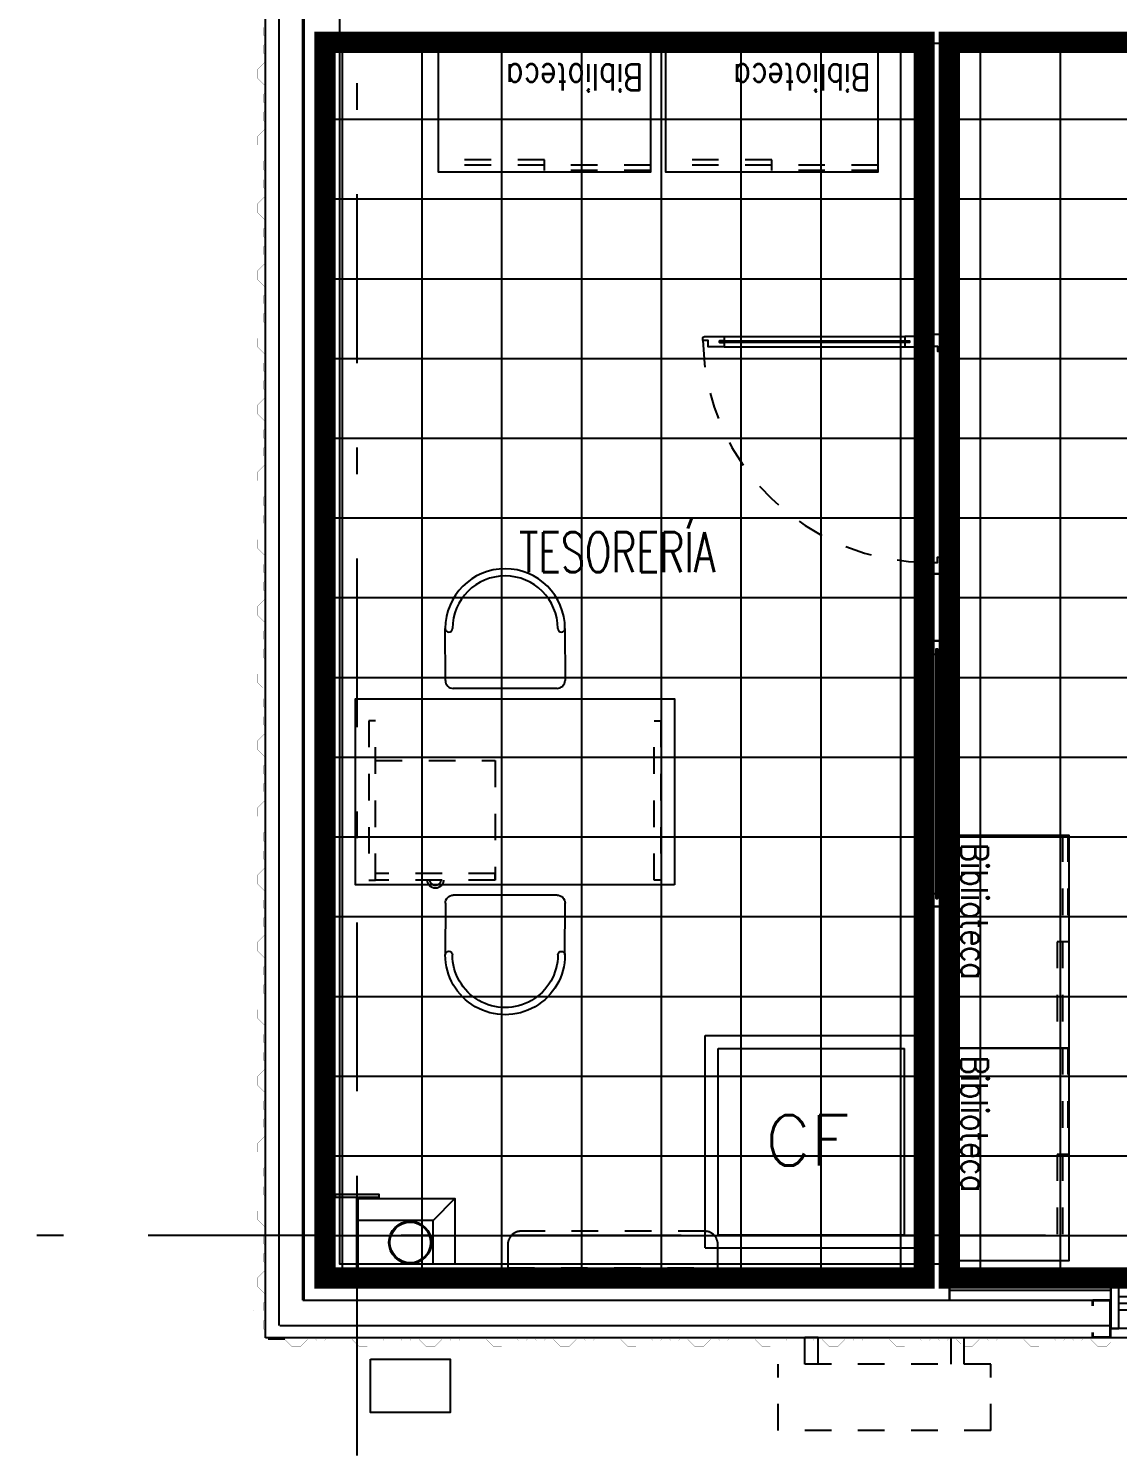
# Model space of a CAD drawing. Header units: millimetres. Extents: x -77 to 207, y -160 to 187.
# Drawn here: x -54.28 to -50.19, y -0.83 to 4.54 of the extents above; entities that cross this region are included whole.
import ezdxf
from ezdxf.enums import TextEntityAlignment as Align
from ezdxf.xclip import XClip

# ---------------------------------------------------------------- set-up
doc = ezdxf.new("R2010")
doc.units = ezdxf.units.MM
doc.header["$LTSCALE"] = 0.1
for name, pattern in [('X REF - ANELO INST bind$0$X REF - ANELO$0$DASHDOT2', [12.7, 6.35, -3.175, 0, -3.175]), ('X REF - ANELO INST bind$0$X REF - ANELO$0$DASHED2', [0.375, 0.25, -0.125]), ('X REF - ANELO INST bind$0$X REF - ANELO$0$HIDDEN2', [0.1875, 0.125, -0.0625])]:
    doc.linetypes.add(name, pattern=pattern)
for name, color, linetype in [('C03 PRY comun+papel kraft', 192, 'Continuous'), ('X REF - ANELO INST bind$0$X REF - ANELO EXT$0$E-REJILLAS', 8, 'Continuous'), ('X REF - ANELO INST bind$0$X REF - ANELO$0$A-CHAPA TRAPEZOIDAL', 8, 'Continuous'), ('X REF - ANELO INST bind$0$X REF - ANELO$0$A-LADRILLO HUECO 12', 7, 'Continuous'), ('X REF - ANELO INST bind$0$X REF - ANELO$0$A-TABIQUE PRY', 7, 'Continuous'), ('X REF - ANELO INST bind$0$X REF - ANELO$0$A-VISTAS', 8, 'Continuous'), ('X REF - ANELO INST bind$0$X REF - ANELO$0$C-ALUMINIO', 8, 'Continuous'), ('X REF - ANELO INST bind$0$X REF - ANELO$0$E-MOBILIARIO', 8, 'Continuous'), ('X REF - ANELO INST bind$0$X REF - ANELO$0$E-MONTANTE PLUVIAL', 8, 'Continuous'), ('X REF - ANELO INST bind$0$X REF - ANELO$0$MET-COLUMNA METALICA', 7, 'Continuous'), ('X REF - ANELO INST bind$0$X REF - ANELO$0$MET-CORREAS DE CV', 7, 'Continuous'), ('X REF - ANELO INST bind$0$X REF - ANELO$0$MET-EJE CABRIADAS', 8, 'X REF - ANELO INST bind$0$X REF - ANELO$0$DASHDOT2'), ('X REF - ANELO INST bind$0$X REF - ANELO$0$MET-LANA VIDRIO', 8, 'Continuous'), ('X REF - ANELO INST bind$0$X REF - ANELO$0$PROY-SPLITS', 8, 'X REF - ANELO INST bind$0$X REF - ANELO$0$HIDDEN2'), ('X REF - ANELO INST bind$0$X REF - ANELO$0$R-NOMBRE LOCAL', 7, 'Continuous')]:
    doc.layers.add(name, color=color, linetype=linetype)
doc.styles.add('X REF - ANELO INST bind$0$X REF - ANELO$0$ROMANS', font='ROMANS.SHX', dxfattribs={"width": 0.8, "height": 0.2})
doc.styles.add('X REF - ANELO INST bind$0$X REF - ANELO$0$VAUX', font='romans.shx', dxfattribs={"width": 0.85})
doc.linetypes.add('X REF - ANELO INST bind$0$X REF - ANELO$0$REFERENCIAL CORTE TRANSVERSAL WM$0$BATTING', pattern='A,0.00254,-2.54,[134,ltypeshp.shx,S=2.54,R=0,X=-2.54,Y=0],-5.08,[134,ltypeshp.shx,S=2.54,R=180,X=2.54,Y=0],-2.54', length=10.16254)
pattern_1 = [(0, (0, 0), (0, 0.3), []), (90, (0, 0), (-0.3, 2e-17), [])]

# ---------------------------------------------------------------- blocks, each defined once
blk = doc.blocks.new('X REF - ANELO INST bind$0$X REF - ANELO$0$CMETP')
at = {"layer": 'X REF - ANELO INST bind$0$X REF - ANELO$0$MET-COLUMNA METALICA'}
blk.add_hatch(color=256, dxfattribs=at).paths.add_polyline_path([(-0.0825, 0), (-0.0825, 0.0097), (-0.0073, 0.0097, 0.414214), (-0.0029, 0.0141), (-0.0029, 0.2958, 0.414214), (-0.0073, 0.3002), (-0.0825, 0.3002), (-0.0825, 0.31), (0.0825, 0.31), (0.0825, 0.3002), (0.0073, 0.3002, 0.414214), (0.0029, 0.2958), (0.0029, 0.0141, 0.414214), (0.0073, 0.0097), (0.0825, 0.0097), (0.0825, 0)])
blk.add_lwpolyline([(0.0825, 0.3002), (0.0825, 0.31), (-0.0825, 0.31), (-0.0825, 0.3002), (-0.0073, 0.3002, -0.414214), (-0.0029, 0.2958), (-0.0029, 0.0141, -0.414214), (-0.0073, 0.0097), (-0.0825, 0.0097), (-0.0825, 0), (0.0825, 0), (0.0825, 0.0097), (0.0073, 0.0097, -0.414214), (0.0029, 0.0141), (0.0029, 0.2958, -0.414214), (0.0073, 0.3002)], format="xyb", close=True, dxfattribs=at)
blk = doc.blocks.new('X REF - ANELO INST bind$0$X REF - ANELO$0$CAJA FUERTE')
at = {"layer": 'X REF - ANELO INST bind$0$X REF - ANELO$0$E-MOBILIARIO'}
for p, q in [((-0.8, 0.4), (0, 0.4)), ((-0.8, -0.4), (-0.8, 0.4)), ((0, -0.4), (0, 0.4)), ((-0.75, 0.35), (-0.05, 0.35)), ((-0.75, -0.35), (-0.75, 0.35)), ((-0.05, -0.35), (-0.05, 0.35)), ((-0.75, -0.35), (-0.05, -0.35)), ((-0.8, -0.4), (0, -0.4))]:
    blk.add_line(p, q, dxfattribs=at)
at = {"layer": 'X REF - ANELO INST bind$0$X REF - ANELO$0$E-MOBILIARIO', "style": 'X REF - ANELO INST bind$0$X REF - ANELO$0$ROMANS'}
blk.add_text('CF', height=0.189, dxfattribs=at).set_placement((-0.5732, -0.0898))
blk = doc.blocks.new('X REF - ANELO INST bind$0$X REF - ANELO EXT$0$rpluvial')
blk.add_lwpolyline([(1964.5718, 1190.3267), (1964.8718, 1190.3267), (1964.8718, 1190.5267), (1964.5718, 1190.5267)], close=True)
blk = doc.blocks.new('X REF - ANELO INST bind$0$X REF - ANELO EXT')
at = {"layer": 'X REF - ANELO INST bind$0$X REF - ANELO EXT$0$E-REJILLAS', "xscale": -1, "rotation": 180}
blk.add_blockref('X REF - ANELO INST bind$0$X REF - ANELO EXT$0$rpluvial', (-2017.5665, 1189.8614, -0.01), dxfattribs=at)
blk = doc.blocks.new('X REF - ANELO INST bind$0$X REF - ANELO$0$N Local')
at = {"layer": 'X REF - ANELO INST bind$0$X REF - ANELO$0$R-NOMBRE LOCAL', "lineweight": 0, "style": 'X REF - ANELO INST bind$0$X REF - ANELO$0$VAUX', "width": 0.85}
for p in [(6337.5718, -934.4549), (6337.5718, -934.7149)]:
    blk.add_attdef('NOMBRE', text='', height=0.1823, dxfattribs=at).set_placement(p, align=Align.CENTER)
blk = doc.blocks.new('X REF - ANELO INST bind$0$X REF - ANELO$0$A$C17FA08BE')
at = {"layer": 'X REF - ANELO INST bind$0$X REF - ANELO$0$E-MOBILIARIO'}
for p, q in [((-0.2089, -0.2201), (-0.2089, 0.1699)), ((-0.1789, 0.1999), (0.0161, 0.1999)), ((0.0161, -0.2501), (-0.1789, -0.2501))]:
    blk.add_line(p, q, dxfattribs=at)
for centre, radius, start, end in [((-0.1789, 0.1699), 0.03, 90, 180), ((0.0161, 0.1864), 0.0135, 90, 270), ((0.0161, -0.0251), 0.225, 270, 90), ((0.0161, -0.0251), 0.198, 270, 90), ((-0.1789, -0.2201), 0.03, 180, 270), ((0.0161, -0.2366), 0.0135, 90, 270)]:
    blk.add_arc(centre, radius, start, end, dxfattribs=at)
blk = doc.blocks.new('X REF - ANELO INST bind$0$X REF - ANELO$0$biblioteca')
at = {"layer": 'X REF - ANELO INST bind$0$X REF - ANELO$0$E-MOBILIARIO'}
blk.add_line((1649.6538, 1508.8197), (1649.6538, 1508.7947), dxfattribs=at)
at = {"layer": 'X REF - ANELO INST bind$0$X REF - ANELO$0$E-MOBILIARIO', "linetype": 'X REF - ANELO INST bind$0$X REF - ANELO$0$HIDDEN2', "ltscale": 0.005}
for p, q in [((1649.6538, 1508.8147), (1650.0538, 1508.8147)), ((1650.0538, 1508.8147), (1650.0538, 1508.7747)), ((1649.6538, 1508.7947), (1650.4538, 1508.7947)), ((1650.0538, 1508.7747), (1650.4538, 1508.7747))]:
    blk.add_line(p, q, dxfattribs=at)
at = {"layer": 'X REF - ANELO INST bind$0$X REF - ANELO$0$E-MOBILIARIO'}
blk.add_lwpolyline([(1649.6538, 1508.3697), (1650.4538, 1508.3697), (1650.4538, 1508.8197), (1649.6538, 1508.8197)], close=True, dxfattribs=at)
at = {"layer": 'X REF - ANELO INST bind$0$X REF - ANELO$0$E-MOBILIARIO', "style": 'X REF - ANELO INST bind$0$X REF - ANELO$0$ROMANS', "width": 0.8}
blk.add_text('Biblioteca', height=0.1, dxfattribs=at).set_placement((1649.6828, 1508.4141))
blk = doc.blocks.new('X REF - ANELO INST bind$0$X REF - ANELO$0$Escritorio 1.20x0.70')
at = {"layer": 'X REF - ANELO INST bind$0$X REF - ANELO$0$E-MOBILIARIO', "linetype": 'X REF - ANELO INST bind$0$X REF - ANELO$0$HIDDEN2', "ltscale": 0.005}
for p, q in [((2121.1148, 1231.8749), (2121.1148, 1231.8999)), ((2121.1148, 1231.8999), (2121.5648, 1231.8999))]:
    blk.add_line(p, q, dxfattribs=at)
at = {"layer": 'X REF - ANELO INST bind$0$X REF - ANELO$0$E-MOBILIARIO'}
blk.add_lwpolyline([(2120.4407, 1231.8576), (2121.6407, 1231.8576), (2121.6407, 1232.5576), (2120.4407, 1232.5576)], close=True, dxfattribs=at)
at = {"layer": 'X REF - ANELO INST bind$0$X REF - ANELO$0$E-MOBILIARIO', "linetype": 'X REF - ANELO INST bind$0$X REF - ANELO$0$HIDDEN2', "ltscale": 0.005}
for points in [[(2120.4916, 1231.8749), (2120.5166, 1231.8749), (2120.5166, 1232.4749), (2120.4916, 1232.4749)], [(2121.5898, 1231.8749), (2121.5648, 1231.8749), (2121.5648, 1232.4749), (2121.5898, 1232.4749)], [(2121.1148, 1231.8749), (2121.5648, 1231.8749), (2121.5648, 1232.3249), (2121.1148, 1232.3249)]]:
    blk.add_lwpolyline(points, close=True, dxfattribs=at)
for radius in [0.03, 0.02]:
    blk.add_arc((2121.3398, 1231.8749), radius, 180, 0, dxfattribs=at)
blk = doc.blocks.new('X REF - ANELO INST bind$0$X REF - ANELO$0$carp alum 060 1')
at = {"layer": 'X REF - ANELO INST bind$0$X REF - ANELO$0$C-ALUMINIO'}
for points in [[(0, 0), (-0.19, 0), (-0.19, -1), (0, -1)], [(-0.19, 0), (0, 0), (0, -0.03), (-0.19, -0.03)]]:
    blk.add_lwpolyline(points, close=True, dxfattribs=at)
for points in [[(-0.19, -0.03), (-0.19, 0)], [(-0.12, -0.03), (-0.12, -0.97)], [(-0.095, -0.03), (-0.095, -0.97)], [(-0.07, -0.03), (-0.07, -0.97)]]:
    blk.add_lwpolyline(points, dxfattribs=at)
at = {"layer": 'X REF - ANELO INST bind$0$X REF - ANELO$0$C-ALUMINIO', "elevation": 0.0129}
blk.add_lwpolyline([(-0.19, -0.97), (0, -0.97), (0, -1), (-0.19, -1)], close=True, dxfattribs=at)
blk = doc.blocks.new('X REF - ANELO INST bind$0$X REF - ANELO$0$A$C085D3B3D')
at = {"layer": 'X REF - ANELO INST bind$0$X REF - ANELO$0$PROY-SPLITS'}
for p, q in [((1.5092, -1.0696), (1.5092, -0.2696)), ((1.5092, -0.2696), (1.7592, -0.2696)), ((1.7592, -1.0696), (1.7592, -0.2696)), ((1.7592, -0.3696), (1.8592, -0.3696)), ((1.8592, -0.4196), (1.8592, -0.3696)), ((1.7592, -0.4196), (1.8592, -0.4196)), ((1.7592, -0.9196), (1.8592, -0.9196)), ((1.8592, -0.9196), (1.8592, -0.9696)), ((1.7592, -0.9696), (1.8592, -0.9696)), ((1.5092, -1.0696), (1.7592, -1.0696))]:
    blk.add_line(p, q, dxfattribs=at)
blk = doc.blocks.new('X REF - ANELO INST bind$0$X REF - ANELO$0$PA 0.90')
at = {"layer": 'X REF - ANELO INST bind$0$X REF - ANELO$0$C-ALUMINIO', "color": 8}
for p, q in [((-51.6647, 3.3823), (-50.9852, 3.3823)), ((-51.6647, 3.3443), (-50.9852, 3.3443))]:
    blk.add_line(p, q, dxfattribs=at)
at = {"layer": 'X REF - ANELO INST bind$0$X REF - ANELO$0$C-ALUMINIO'}
for points in [[(-51.7247, 3.3673), (-51.7447, 3.3673), (-51.7447, 3.3745, -0.387306), (-51.7376, 3.3823), (-51.6647, 3.3823), (-51.6647, 3.3663), (-51.6822, 3.3663), (-51.6822, 3.3603), (-51.6647, 3.3603), (-51.6647, 3.3443), (-51.7247, 3.3443), (-51.7247, 3.3673), (-51.7447, 3.3673)], [(-50.9252, 3.3673), (-50.9052, 3.3673), (-50.9052, 3.3745, 0.387306), (-50.9123, 3.3823), (-50.9852, 3.3823), (-50.9852, 3.3663), (-50.9677, 3.3663), (-50.9677, 3.3603), (-50.9852, 3.3603), (-50.9852, 3.3443), (-50.9252, 3.3443), (-50.9252, 3.3673), (-50.9052, 3.3673)], [(-50.8847, 3.3899), (-50.8847, 3.3468, 0.502809), (-50.8847, 3.3468), (-50.8847, 3.3468), (-50.8847, 3.3468), (-50.8617, 3.3468), (-50.8617, 3.3271), (-50.8551, 3.3271, 0.418366), (-50.8447, 3.3376), (-50.8447, 3.3899), (-50.8847, 3.3899)], [(-50.8847, 2.4899), (-50.8847, 2.533, -0.502809), (-50.8847, 2.533), (-50.8847, 2.533), (-50.8847, 2.533), (-50.8617, 2.533), (-50.8617, 2.5526), (-50.8551, 2.5526, -0.418366), (-50.8447, 2.5422), (-50.8447, 2.4899), (-50.8847, 2.4899)]]:
    blk.add_lwpolyline(points, format="xyb", dxfattribs=at)
blk.add_lwpolyline([(-51.6822, 3.3603), (-51.6822, 3.3663), (-50.9677, 3.3663), (-50.9677, 3.3603)], close=True, dxfattribs=at)
blk.add_circle((-50.8947, 3.3773, 0.0003), 0.00857, dxfattribs=at)
at = {"layer": 'X REF - ANELO INST bind$0$X REF - ANELO$0$C-ALUMINIO', "color": 8, "linetype": 'X REF - ANELO INST bind$0$X REF - ANELO$0$DASHED2'}
blk.add_arc((-50.8946, 3.3831, -0.0003), 0.8502, 181.0638, 270.6692, dxfattribs=at)
blk = doc.blocks.new('X REF - ANELO INST bind$0$X REF - ANELO')
at = {"layer": 'X REF - ANELO INST bind$0$X REF - ANELO$0$A-CHAPA TRAPEZOIDAL'}
for points in [[(-53.3922, 4.1611, 0.0006, 0.0006, 0), (-53.3922, 4.1911, 0.0006, 0.0006, 0), (-53.3962, 4.1951, 0.0006, 0.0006, 0), (-53.3962, 4.2257, 0.0006, 0.0006, 0), (-53.3922, 4.2297, 0.0006, 0.0006, 0), (-53.3922, 4.2597, 0.0006, 0.0006, 0), (-53.3962, 4.2637, 0.0006, 0.0006, 0), (-53.3962, 4.2937, 0.0006, 0.0006, 0), (-53.3922, 4.2977, 0.0006, 0.0006, 0), (-53.3922, 4.3277, 0.0006, 0.0006, 0), (-53.4205, 4.356, 0.0006, 0.0006, 0), (-53.4205, 4.386, 0.0006, 0.0006, 0), (-53.3922, 4.4142, 0.0006, 0.0006, 0), (-53.3922, 4.4442, 0.0006, 0.0006, 0), (-53.3962, 4.4482, 0.0006, 0.0006, 0), (-53.3962, 4.4782, 0.0006, 0.0006, 0), (-53.3922, 4.4822, 0.0006, 0.0006, 0), (-53.3922, 4.5122, 0.0006, 0.0006, 0), (-53.3962, 4.5162, 0.0006, 0.0006, 0), (-53.3962, 4.5462, 0.0006, 0.0006, 0)], [(-53.3922, 2.6457, 0.0006, 0.0006, 0), (-53.3922, 2.6757, 0.0006, 0.0006, 0), (-53.3962, 2.6797, 0.0006, 0.0006, 0), (-53.3962, 2.7103, 0.0006, 0.0006, 0), (-53.3922, 2.7143, 0.0006, 0.0006, 0), (-53.3922, 2.7443, 0.0006, 0.0006, 0), (-53.3962, 2.7483, 0.0006, 0.0006, 0), (-53.3962, 2.7783, 0.0006, 0.0006, 0), (-53.3922, 2.7823, 0.0006, 0.0006, 0), (-53.3922, 2.8123, 0.0006, 0.0006, 0), (-53.4205, 2.8406, 0.0006, 0.0006, 0), (-53.4205, 2.8706, 0.0006, 0.0006, 0), (-53.3922, 2.8988, 0.0006, 0.0006, 0), (-53.3922, 2.9288, 0.0006, 0.0006, 0), (-53.3962, 2.9328, 0.0006, 0.0006, 0), (-53.3962, 2.9628, 0.0006, 0.0006, 0), (-53.3922, 2.9668, 0.0006, 0.0006, 0), (-53.3922, 2.9968, 0.0006, 0.0006, 0), (-53.3962, 3.0008, 0.0006, 0.0006, 0), (-53.3962, 3.0308, 0.0006, 0.0006, 0), (-53.3922, 3.0348, 0.0006, 0.0006, 0), (-53.3922, 3.0648, 0.0006, 0.0006, 0), (-53.4205, 3.0931, 0.0006, 0.0006, 0), (-53.4205, 3.1231, 0.0006, 0.0006, 0), (-53.3922, 3.1514, 0.0006, 0.0006, 0), (-53.3922, 3.1814, 0.0006, 0.0006, 0), (-53.3962, 3.1854, 0.0006, 0.0006, 0), (-53.3962, 3.2154, 0.0006, 0.0006, 0), (-53.3922, 3.2194, 0.0006, 0.0006, 0), (-53.3922, 3.2494, 0.0006, 0.0006, 0), (-53.3962, 3.2534, 0.0006, 0.0006, 0), (-53.3962, 3.2834, 0.0006, 0.0006, 0), (-53.3922, 3.2874, 0.0006, 0.0006, 0), (-53.3922, 3.3174, 0.0006, 0.0006, 0), (-53.4205, 3.3457, 0.0006, 0.0006, 0), (-53.4205, 3.3757, 0.0006, 0.0006, 0), (-53.3922, 3.404, 0.0006, 0.0006, 0), (-53.3922, 3.434, 0.0006, 0.0006, 0), (-53.3962, 3.438, 0.0006, 0.0006, 0), (-53.3962, 3.468, 0.0006, 0.0006, 0), (-53.3922, 3.472, 0.0006, 0.0006, 0), (-53.3922, 3.502, 0.0006, 0.0006, 0), (-53.3962, 3.506, 0.0006, 0.0006, 0), (-53.3962, 3.536, 0.0006, 0.0006, 0), (-53.3922, 3.54, 0.0006, 0.0006, 0), (-53.3922, 3.57, 0.0006, 0.0006, 0), (-53.4205, 3.5983, 0.0006, 0.0006, 0), (-53.4205, 3.6283, 0.0006, 0.0006, 0), (-53.3922, 3.6565, 0.0006, 0.0006, 0), (-53.3922, 3.6865, 0.0006, 0.0006, 0), (-53.3962, 3.6905, 0.0006, 0.0006, 0), (-53.3962, 3.7205, 0.0006, 0.0006, 0), (-53.3922, 3.7245, 0.0006, 0.0006, 0), (-53.3922, 3.7545, 0.0006, 0.0006, 0), (-53.3962, 3.7585, 0.0006, 0.0006, 0), (-53.3962, 3.7885, 0.0006, 0.0006, 0), (-53.3922, 3.7925, 0.0006, 0.0006, 0), (-53.3922, 3.8225, 0.0006, 0.0006, 0), (-53.4205, 3.8508, 0.0006, 0.0006, 0), (-53.4205, 3.8808, 0.0006, 0.0006, 0), (-53.3922, 3.9091, 0.0006, 0.0006, 0), (-53.3922, 3.9391, 0.0006, 0.0006, 0), (-53.3962, 3.9431, 0.0006, 0.0006, 0), (-53.3962, 3.9731, 0.0006, 0.0006, 0), (-53.3922, 3.9771, 0.0006, 0.0006, 0), (-53.3922, 4.0071, 0.0006, 0.0006, 0), (-53.3962, 4.0111, 0.0006, 0.0006, 0), (-53.3962, 4.0411, 0.0006, 0.0006, 0), (-53.3922, 4.0451, 0.0006, 0.0006, 0), (-53.3922, 4.0751, 0.0006, 0.0006, 0), (-53.4205, 4.1034, 0.0006, 0.0006, 0), (-53.4205, 4.1334, 0.0006, 0.0006, 0), (-53.3922, 4.1617, 0, 0, 0)], [(-53.3922, 1.1303, 0.0006, 0.0006, 0), (-53.3922, 1.1603, 0.0006, 0.0006, 0), (-53.3962, 1.1643, 0.0006, 0.0006, 0), (-53.3962, 1.1949, 0.0006, 0.0006, 0), (-53.3922, 1.1989, 0.0006, 0.0006, 0), (-53.3922, 1.2289, 0.0006, 0.0006, 0), (-53.3962, 1.2329, 0.0006, 0.0006, 0), (-53.3962, 1.2629, 0.0006, 0.0006, 0), (-53.3922, 1.2669, 0.0006, 0.0006, 0), (-53.3922, 1.2969, 0.0006, 0.0006, 0), (-53.4205, 1.3251, 0.0006, 0.0006, 0), (-53.4205, 1.3551, 0.0006, 0.0006, 0), (-53.3922, 1.3834, 0.0006, 0.0006, 0), (-53.3922, 1.4134, 0.0006, 0.0006, 0), (-53.3962, 1.4174, 0.0006, 0.0006, 0), (-53.3962, 1.4474, 0.0006, 0.0006, 0), (-53.3922, 1.4514, 0.0006, 0.0006, 0), (-53.3922, 1.4814, 0.0006, 0.0006, 0), (-53.3962, 1.4854, 0.0006, 0.0006, 0), (-53.3962, 1.5154, 0.0006, 0.0006, 0), (-53.3922, 1.5194, 0.0006, 0.0006, 0), (-53.3922, 1.5494, 0.0006, 0.0006, 0), (-53.4205, 1.5777, 0.0006, 0.0006, 0), (-53.4205, 1.6077, 0.0006, 0.0006, 0), (-53.3922, 1.636, 0.0006, 0.0006, 0), (-53.3922, 1.666, 0.0006, 0.0006, 0), (-53.3962, 1.67, 0.0006, 0.0006, 0), (-53.3962, 1.7, 0.0006, 0.0006, 0), (-53.3922, 1.704, 0.0006, 0.0006, 0), (-53.3922, 1.734, 0.0006, 0.0006, 0), (-53.3962, 1.738, 0.0006, 0.0006, 0), (-53.3962, 1.768, 0.0006, 0.0006, 0), (-53.3922, 1.772, 0.0006, 0.0006, 0), (-53.3922, 1.802, 0.0006, 0.0006, 0), (-53.4205, 1.8303, 0.0006, 0.0006, 0), (-53.4205, 1.8603, 0.0006, 0.0006, 0), (-53.3922, 1.8886, 0.0006, 0.0006, 0), (-53.3922, 1.9186, 0.0006, 0.0006, 0), (-53.3962, 1.9226, 0.0006, 0.0006, 0), (-53.3962, 1.9526, 0.0006, 0.0006, 0), (-53.3922, 1.9566, 0.0006, 0.0006, 0), (-53.3922, 1.9866, 0.0006, 0.0006, 0), (-53.3962, 1.9906, 0.0006, 0.0006, 0), (-53.3962, 2.0206, 0.0006, 0.0006, 0), (-53.3922, 2.0246, 0.0006, 0.0006, 0), (-53.3922, 2.0546, 0.0006, 0.0006, 0), (-53.4205, 2.0828, 0.0006, 0.0006, 0), (-53.4205, 2.1128, 0.0006, 0.0006, 0), (-53.3922, 2.1411, 0.0006, 0.0006, 0), (-53.3922, 2.1711, 0.0006, 0.0006, 0), (-53.3962, 2.1751, 0.0006, 0.0006, 0), (-53.3962, 2.2051, 0.0006, 0.0006, 0), (-53.3922, 2.2091, 0.0006, 0.0006, 0), (-53.3922, 2.2391, 0.0006, 0.0006, 0), (-53.3962, 2.2431, 0.0006, 0.0006, 0), (-53.3962, 2.2731, 0.0006, 0.0006, 0), (-53.3922, 2.2771, 0.0006, 0.0006, 0), (-53.3922, 2.3071, 0.0006, 0.0006, 0), (-53.4205, 2.3354, 0.0006, 0.0006, 0), (-53.4205, 2.3654, 0.0006, 0.0006, 0), (-53.3922, 2.3937, 0.0006, 0.0006, 0), (-53.3922, 2.4237, 0.0006, 0.0006, 0), (-53.3962, 2.4277, 0.0006, 0.0006, 0), (-53.3962, 2.4577, 0.0006, 0.0006, 0), (-53.3922, 2.4617, 0.0006, 0.0006, 0), (-53.3922, 2.4917, 0.0006, 0.0006, 0), (-53.3962, 2.4957, 0.0006, 0.0006, 0), (-53.3962, 2.5257, 0.0006, 0.0006, 0), (-53.3922, 2.5297, 0.0006, 0.0006, 0), (-53.3922, 2.5597, 0.0006, 0.0006, 0), (-53.4205, 2.588, 0.0006, 0.0006, 0), (-53.4205, 2.618, 0.0006, 0.0006, 0), (-53.3922, 2.6463, 0, 0, 0)], [(-53.3922, -0.3851, 0.0006, 0.0006, 0), (-53.3922, -0.3551, 0.0006, 0.0006, 0), (-53.3962, -0.3511, 0.0006, 0.0006, 0), (-53.3962, -0.3206, 0.0006, 0.0006, 0), (-53.3922, -0.3166, 0.0006, 0.0006, 0), (-53.3922, -0.2866, 0.0006, 0.0006, 0), (-53.3962, -0.2826, 0.0006, 0.0006, 0), (-53.3962, -0.2526, 0.0006, 0.0006, 0), (-53.3922, -0.2486, 0.0006, 0.0006, 0), (-53.3922, -0.2186, 0.0006, 0.0006, 0), (-53.4205, -0.1903, 0.0006, 0.0006, 0), (-53.4205, -0.1603, 0.0006, 0.0006, 0), (-53.3922, -0.132, 0.0006, 0.0006, 0), (-53.3922, -0.102, 0.0006, 0.0006, 0), (-53.3962, -0.098, 0.0006, 0.0006, 0), (-53.3962, -0.068, 0.0006, 0.0006, 0), (-53.3922, -0.064, 0.0006, 0.0006, 0), (-53.3922, -0.034, 0.0006, 0.0006, 0), (-53.3962, -0.03, 0.0006, 0.0006, 0), (-53.3962, 0, 0.0006, 0.0006, 0), (-53.3922, 0.004, 0.0006, 0.0006, 0), (-53.3922, 0.034, 0.0006, 0.0006, 0), (-53.4205, 0.0623, 0.0006, 0.0006, 0), (-53.4205, 0.0923, 0.0006, 0.0006, 0), (-53.3922, 0.1206, 0.0006, 0.0006, 0), (-53.3922, 0.1506, 0.0006, 0.0006, 0), (-53.3962, 0.1546, 0.0006, 0.0006, 0), (-53.3962, 0.1846, 0.0006, 0.0006, 0), (-53.3922, 0.1886, 0.0006, 0.0006, 0), (-53.3922, 0.2186, 0.0006, 0.0006, 0), (-53.3962, 0.2226, 0.0006, 0.0006, 0), (-53.3962, 0.2526, 0.0006, 0.0006, 0), (-53.3922, 0.2566, 0.0006, 0.0006, 0), (-53.3922, 0.2866, 0.0006, 0.0006, 0), (-53.4205, 0.3149, 0.0006, 0.0006, 0), (-53.4205, 0.3449, 0.0006, 0.0006, 0), (-53.3922, 0.3731, 0.0006, 0.0006, 0), (-53.3922, 0.4031, 0.0006, 0.0006, 0), (-53.3962, 0.4071, 0.0006, 0.0006, 0), (-53.3962, 0.4371, 0.0006, 0.0006, 0), (-53.3922, 0.4411, 0.0006, 0.0006, 0), (-53.3922, 0.4711, 0.0006, 0.0006, 0), (-53.3962, 0.4751, 0.0006, 0.0006, 0), (-53.3962, 0.5051, 0.0006, 0.0006, 0), (-53.3922, 0.5091, 0.0006, 0.0006, 0), (-53.3922, 0.5391, 0.0006, 0.0006, 0), (-53.4205, 0.5674, 0.0006, 0.0006, 0), (-53.4205, 0.5974, 0.0006, 0.0006, 0), (-53.3922, 0.6257, 0.0006, 0.0006, 0), (-53.3922, 0.6557, 0.0006, 0.0006, 0), (-53.3962, 0.6597, 0.0006, 0.0006, 0), (-53.3962, 0.6897, 0.0006, 0.0006, 0), (-53.3922, 0.6937, 0.0006, 0.0006, 0), (-53.3922, 0.7237, 0.0006, 0.0006, 0), (-53.3962, 0.7277, 0.0006, 0.0006, 0), (-53.3962, 0.7577, 0.0006, 0.0006, 0), (-53.3922, 0.7617, 0.0006, 0.0006, 0), (-53.3922, 0.7917, 0.0006, 0.0006, 0), (-53.4205, 0.82, 0.0006, 0.0006, 0), (-53.4205, 0.85, 0.0006, 0.0006, 0), (-53.3922, 0.8783, 0.0006, 0.0006, 0), (-53.3922, 0.9083, 0.0006, 0.0006, 0), (-53.3962, 0.9123, 0.0006, 0.0006, 0), (-53.3962, 0.9423, 0.0006, 0.0006, 0), (-53.3922, 0.9463, 0.0006, 0.0006, 0), (-53.3922, 0.9763, 0.0006, 0.0006, 0), (-53.3962, 0.9803, 0.0006, 0.0006, 0), (-53.3962, 1.0103, 0.0006, 0.0006, 0), (-53.3922, 1.0143, 0.0006, 0.0006, 0), (-53.3922, 1.0443, 0.0006, 0.0006, 0), (-53.4205, 1.0726, 0.0006, 0.0006, 0), (-53.4205, 1.1026, 0.0006, 0.0006, 0), (-53.3922, 1.1309, 0, 0, 0)], [(-52.4218, -0.3939, 0.0006, 0.0006, 0), (-52.4385, -0.3939, 0.0006, 0.0006, 0), (-52.4425, -0.3899, 0.0006, 0.0006, 0), (-52.4725, -0.3899, 0.0006, 0.0006, 0), (-52.5008, -0.4182, 0.0006, 0.0006, 0), (-52.5308, -0.4182, 0.0006, 0.0006, 0), (-52.5591, -0.3899, 0.0006, 0.0006, 0), (-52.5891, -0.3899, 0.0006, 0.0006, 0), (-52.5931, -0.3939, 0.0006, 0.0006, 0), (-52.6231, -0.3939, 0.0006, 0.0006, 0), (-52.6271, -0.3899, 0.0006, 0.0006, 0), (-52.6571, -0.3899, 0.0006, 0.0006, 0), (-52.6611, -0.3939, 0.0006, 0.0006, 0), (-52.6911, -0.3939, 0.0006, 0.0006, 0), (-52.6951, -0.3899, 0.0006, 0.0006, 0), (-52.7251, -0.3899, 0.0006, 0.0006, 0), (-52.7534, -0.4182, 0.0006, 0.0006, 0), (-52.7834, -0.4182, 0.0006, 0.0006, 0), (-52.8117, -0.3899, 0.0006, 0.0006, 0), (-52.8417, -0.3899, 0.0006, 0.0006, 0), (-52.8457, -0.3939, 0.0006, 0.0006, 0), (-52.8757, -0.3939, 0.0006, 0.0006, 0), (-52.8797, -0.3899, 0.0006, 0.0006, 0), (-52.9097, -0.3899, 0.0006, 0.0006, 0), (-52.9137, -0.3939, 0.0006, 0.0006, 0), (-52.9437, -0.3939, 0.0006, 0.0006, 0), (-52.9477, -0.3899, 0.0006, 0.0006, 0), (-52.9777, -0.3899, 0.0006, 0.0006, 0), (-53.006, -0.4182, 0.0006, 0.0006, 0), (-53.036, -0.4182, 0.0006, 0.0006, 0), (-53.0642, -0.3899, 0.0006, 0.0006, 0), (-53.0942, -0.3899, 0.0006, 0.0006, 0), (-53.0982, -0.3939, 0.0006, 0.0006, 0), (-53.1282, -0.3939, 0.0006, 0.0006, 0), (-53.1322, -0.3899, 0.0006, 0.0006, 0), (-53.1622, -0.3899, 0.0006, 0.0006, 0), (-53.1662, -0.3939, 0.0006, 0.0006, 0), (-53.1962, -0.3939, 0.0006, 0.0006, 0), (-53.2002, -0.3899, 0.0006, 0.0006, 0), (-53.2302, -0.3899, 0.0006, 0.0006, 0), (-53.2585, -0.4182, 0.0006, 0.0006, 0), (-53.2885, -0.4182, 0.0006, 0.0006, 0), (-53.3168, -0.3899, 0.0006, 0.0006, 0), (-53.3922, -0.3899, 0, 0, 0)], [(-51.6641, -0.3939, 0.0006, 0.0006, 0), (-51.6808, -0.3939, 0.0006, 0.0006, 0), (-51.6848, -0.3899, 0.0006, 0.0006, 0), (-51.7148, -0.3899, 0.0006, 0.0006, 0), (-51.7431, -0.4182, 0.0006, 0.0006, 0), (-51.7731, -0.4182, 0.0006, 0.0006, 0), (-51.8014, -0.3899, 0.0006, 0.0006, 0), (-51.8314, -0.3899, 0.0006, 0.0006, 0), (-51.8354, -0.3939, 0.0006, 0.0006, 0), (-51.8654, -0.3939, 0.0006, 0.0006, 0), (-51.8694, -0.3899, 0.0006, 0.0006, 0), (-51.8994, -0.3899, 0.0006, 0.0006, 0), (-51.9034, -0.3939, 0.0006, 0.0006, 0), (-51.9334, -0.3939, 0.0006, 0.0006, 0), (-51.9374, -0.3899, 0.0006, 0.0006, 0), (-51.9674, -0.3899, 0.0006, 0.0006, 0), (-51.9957, -0.4182, 0.0006, 0.0006, 0), (-52.0257, -0.4182, 0.0006, 0.0006, 0), (-52.054, -0.3899, 0.0006, 0.0006, 0), (-52.084, -0.3899, 0.0006, 0.0006, 0), (-52.088, -0.3939, 0.0006, 0.0006, 0), (-52.118, -0.3939, 0.0006, 0.0006, 0), (-52.122, -0.3899, 0.0006, 0.0006, 0), (-52.152, -0.3899, 0.0006, 0.0006, 0), (-52.156, -0.3939, 0.0006, 0.0006, 0), (-52.186, -0.3939, 0.0006, 0.0006, 0), (-52.19, -0.3899, 0.0006, 0.0006, 0), (-52.22, -0.3899, 0.0006, 0.0006, 0), (-52.2483, -0.4182, 0.0006, 0.0006, 0), (-52.2783, -0.4182, 0.0006, 0.0006, 0), (-52.3065, -0.3899, 0.0006, 0.0006, 0), (-52.3365, -0.3899, 0.0006, 0.0006, 0), (-52.3405, -0.3939, 0.0006, 0.0006, 0), (-52.3705, -0.3939, 0.0006, 0.0006, 0), (-52.3745, -0.3899, 0.0006, 0.0006, 0), (-52.4045, -0.3899, 0.0006, 0.0006, 0), (-52.4085, -0.3939, 0.0006, 0.0006, 0), (-52.4385, -0.3939, 0.0006, 0.0006, 0), (-52.4425, -0.3899, 0.0006, 0.0006, 0), (-52.4725, -0.3899, 0.0006, 0.0006, 0), (-52.5008, -0.4182, 0.0006, 0.0006, 0), (-52.5308, -0.4182, 0.0006, 0.0006, 0), (-52.5591, -0.3899, 0.0006, 0.0006, 0), (-52.6345, -0.3899, 0, 0, 0)], [(-50.9064, -0.3939, 0.0006, 0.0006, 0), (-50.9231, -0.3939, 0.0006, 0.0006, 0), (-50.9271, -0.3899, 0.0006, 0.0006, 0), (-50.9571, -0.3899, 0.0006, 0.0006, 0), (-50.9854, -0.4182, 0.0006, 0.0006, 0), (-51.0154, -0.4182, 0.0006, 0.0006, 0), (-51.0437, -0.3899, 0.0006, 0.0006, 0), (-51.0737, -0.3899, 0.0006, 0.0006, 0), (-51.0777, -0.3939, 0.0006, 0.0006, 0), (-51.1077, -0.3939, 0.0006, 0.0006, 0), (-51.1117, -0.3899, 0.0006, 0.0006, 0), (-51.1417, -0.3899, 0.0006, 0.0006, 0), (-51.1457, -0.3939, 0.0006, 0.0006, 0), (-51.1757, -0.3939, 0.0006, 0.0006, 0), (-51.1797, -0.3899, 0.0006, 0.0006, 0), (-51.2097, -0.3899, 0.0006, 0.0006, 0), (-51.238, -0.4182, 0.0006, 0.0006, 0), (-51.268, -0.4182, 0.0006, 0.0006, 0), (-51.2963, -0.3899, 0.0006, 0.0006, 0), (-51.3263, -0.3899, 0.0006, 0.0006, 0), (-51.3303, -0.3939, 0.0006, 0.0006, 0), (-51.3603, -0.3939, 0.0006, 0.0006, 0), (-51.3643, -0.3899, 0.0006, 0.0006, 0), (-51.3943, -0.3899, 0.0006, 0.0006, 0), (-51.3983, -0.3939, 0.0006, 0.0006, 0), (-51.4283, -0.3939, 0.0006, 0.0006, 0), (-51.4323, -0.3899, 0.0006, 0.0006, 0), (-51.4623, -0.3899, 0.0006, 0.0006, 0), (-51.4906, -0.4182, 0.0006, 0.0006, 0), (-51.5206, -0.4182, 0.0006, 0.0006, 0), (-51.5488, -0.3899, 0.0006, 0.0006, 0), (-51.5788, -0.3899, 0.0006, 0.0006, 0), (-51.5828, -0.3939, 0.0006, 0.0006, 0), (-51.6128, -0.3939, 0.0006, 0.0006, 0), (-51.6168, -0.3899, 0.0006, 0.0006, 0), (-51.6468, -0.3899, 0.0006, 0.0006, 0), (-51.6508, -0.3939, 0.0006, 0.0006, 0), (-51.6808, -0.3939, 0.0006, 0.0006, 0), (-51.6848, -0.3899, 0.0006, 0.0006, 0), (-51.7148, -0.3899, 0.0006, 0.0006, 0), (-51.7431, -0.4182, 0.0006, 0.0006, 0), (-51.7731, -0.4182, 0.0006, 0.0006, 0), (-51.8014, -0.3899, 0.0006, 0.0006, 0), (-51.8768, -0.3899, 0, 0, 0)], [(-50.2105, -0.401, 0.0006, 0.0006, 0), (-50.2277, -0.4182, 0.0006, 0.0006, 0), (-50.2577, -0.4182, 0.0006, 0.0006, 0), (-50.286, -0.3899, 0.0006, 0.0006, 0), (-50.316, -0.3899, 0.0006, 0.0006, 0), (-50.32, -0.3939, 0.0006, 0.0006, 0), (-50.35, -0.3939, 0.0006, 0.0006, 0), (-50.354, -0.3899, 0.0006, 0.0006, 0), (-50.384, -0.3899, 0.0006, 0.0006, 0), (-50.388, -0.3939, 0.0006, 0.0006, 0), (-50.418, -0.3939, 0.0006, 0.0006, 0), (-50.422, -0.3899, 0.0006, 0.0006, 0), (-50.452, -0.3899, 0.0006, 0.0006, 0), (-50.4803, -0.4182, 0.0006, 0.0006, 0), (-50.5103, -0.4182, 0.0006, 0.0006, 0), (-50.5386, -0.3899, 0.0006, 0.0006, 0), (-50.5686, -0.3899, 0.0006, 0.0006, 0), (-50.5726, -0.3939, 0.0006, 0.0006, 0), (-50.6026, -0.3939, 0.0006, 0.0006, 0), (-50.6066, -0.3899, 0.0006, 0.0006, 0), (-50.6366, -0.3899, 0.0006, 0.0006, 0), (-50.6406, -0.3939, 0.0006, 0.0006, 0), (-50.6706, -0.3939, 0.0006, 0.0006, 0), (-50.6746, -0.3899, 0.0006, 0.0006, 0), (-50.7046, -0.3899, 0.0006, 0.0006, 0), (-50.7328, -0.4182, 0.0006, 0.0006, 0), (-50.7628, -0.4182, 0.0006, 0.0006, 0), (-50.7911, -0.3899, 0.0006, 0.0006, 0), (-50.8211, -0.3899, 0.0006, 0.0006, 0), (-50.8251, -0.3939, 0.0006, 0.0006, 0), (-50.8551, -0.3939, 0.0006, 0.0006, 0), (-50.8591, -0.3899, 0.0006, 0.0006, 0), (-50.8891, -0.3899, 0.0006, 0.0006, 0), (-50.8931, -0.3939, 0.0006, 0.0006, 0), (-50.9231, -0.3939, 0.0006, 0.0006, 0), (-50.9271, -0.3899, 0.0006, 0.0006, 0), (-50.9571, -0.3899, 0.0006, 0.0006, 0), (-50.9854, -0.4182, 0.0006, 0.0006, 0), (-51.0154, -0.4182, 0.0006, 0.0006, 0), (-51.0437, -0.3899, 0.0006, 0.0006, 0), (-51.1191, -0.3899, 0, 0, 0)], [(-50.2105, -0.401, 0.0006, 0.0006, 0), (-50.2277, -0.4182, 0.0006, 0.0006, 0), (-50.2577, -0.4182, 0.0006, 0.0006, 0), (-50.286, -0.3899, 0, 0, 0)]]:
    blk.add_lwpolyline(points, format="xyseb", dxfattribs=at)
blk.add_lwpolyline([(-53.3168, -0.3899), (-53.3784, -0.3899)], dxfattribs=at)
at = {"layer": 'X REF - ANELO INST bind$0$X REF - ANELO$0$A-LADRILLO HUECO 12'}
blk.add_line((-50.8172, -0.2424), (-50.8172, -0.1074), dxfattribs=at)
blk.add_lwpolyline([(-50.8172, -0.1074), (-53.11, -0.1074), (-53.11, 4.5849), (-53.245, 4.5849), (-53.245, -0.2424), (-50.8172, -0.2424)], dxfattribs=at)
at = {"layer": 'X REF - ANELO INST bind$0$X REF - ANELO$0$A-TABIQUE PRY'}
for p, q in [((-50.9122, 3.3899), (-50.9122, 4.4849)), ((-50.8172, 3.3899), (-50.8172, 4.4849)), ((-50.8172, 3.3899), (-50.9122, 3.3899)), ((-50.9122, 2.4899), (-50.8172, 2.4899)), ((-50.9122, 2.2377), (-50.9122, 2.4899)), ((-50.8172, 2.2377), (-50.8172, 2.4899)), ((-50.9122, 2.2377), (-50.8172, 2.2377)), ((-50.9122, -0.1224), (-50.9122, 1.2377)), ((-50.9122, 1.2377), (-50.8172, 1.2377)), ((-50.8172, -0.1224), (-50.8172, 1.2377))]:
    blk.add_line(p, q, dxfattribs=at)
at = {"layer": 'X REF - ANELO INST bind$0$X REF - ANELO$0$A-TABIQUE PRY', "ltscale": 5}
blk.add_lwpolyline([(-53.11, 4.5849), (-49.0214, 4.5849), (-49.0214, 4.4849), (-53.11, 4.4849)], close=True, dxfattribs=at)
for points in [[(-53.0411, 0.1396), (-52.6765, 0.1396), (-52.759, 0.0571), (-53.0411, 0.0571)], [(-52.759, -0.1074), (-52.759, 0.0571), (-52.6765, 0.1396), (-52.6765, -0.1074)], [(-52.759, -0.1074), (-52.759, 0.0571)]]:
    blk.add_lwpolyline(points, dxfattribs=at)
at = {"layer": 'X REF - ANELO INST bind$0$X REF - ANELO$0$A-TABIQUE PRY'}
blk.add_lwpolyline([(-50.8172, -0.2424), (-50.2105, -0.2424), (-50.2105, -0.1599), (-50.8172, -0.1599)], close=True, dxfattribs=at)
at = {"layer": 'X REF - ANELO INST bind$0$X REF - ANELO$0$A-VISTAS'}
blk.add_line((-50.8172, -0.2051), (-50.2105, -0.2051), dxfattribs=at)
at = {"layer": 'X REF - ANELO INST bind$0$X REF - ANELO$0$C-ALUMINIO', "color": 8}
for p, q in [((-50.9122, 1.2377), (-50.9122, 2.2377)), ((-50.8172, 1.2377), (-50.8172, 2.2377)), ((-50.8847, 1.2755), (-50.8847, 2.1998)), ((-50.8447, 1.2772), (-50.8447, 2.1981))]:
    blk.add_line(p, q, dxfattribs=at)
at = {"layer": 'X REF - ANELO INST bind$0$X REF - ANELO$0$C-ALUMINIO'}
for points in [[(-50.8847, 2.2377), (-50.8847, 2.1998, 0.398972), (-50.8732, 2.1877), (-50.8677, 2.1877), (-50.8677, 2.2074), (-50.8617, 2.2074), (-50.8617, 2.1877), (-50.8551, 2.1877, 0.418366), (-50.8447, 2.1981), (-50.8447, 2.2377), (-50.8847, 2.2377)], [(-50.8847, 1.2377), (-50.8847, 1.2755, -0.398972), (-50.8732, 1.2877), (-50.8677, 1.2877), (-50.8677, 1.268), (-50.8617, 1.268), (-50.8617, 1.2877), (-50.8551, 1.2877, -0.418366), (-50.8447, 1.2772), (-50.8447, 1.2377), (-50.8847, 1.2377)]]:
    blk.add_lwpolyline(points, format="xyb", dxfattribs=at)
blk.add_lwpolyline([(-50.8617, 2.1877), (-50.8617, 1.268), (-50.8677, 1.268), (-50.8677, 2.1877)], dxfattribs=at)
at = {"layer": 'X REF - ANELO INST bind$0$X REF - ANELO$0$E-MONTANTE PLUVIAL'}
for radius in [0.08, 0.0765]:
    blk.add_circle((-52.8447, -0.0256, 0.0105), radius, dxfattribs=at)
at = {"layer": 'X REF - ANELO INST bind$0$X REF - ANELO$0$MET-COLUMNA METALICA', "elevation": -0.0009}
for points in [[(-50.2805, -0.364), (-50.2805, -0.3803, 0.414214), (-50.2775, -0.3833), (-50.2135, -0.3833, 0.414214), (-50.2105, -0.3803), (-50.2105, -0.2463, 0.414214), (-50.2135, -0.2433), (-50.2775, -0.2433, 0.414214), (-50.2805, -0.2463), (-50.2805, -0.2636)], [(-50.278, -0.364), (-50.278, -0.3803, 0.414214), (-50.2775, -0.3808), (-50.2135, -0.3808, 0.414214), (-50.213, -0.3803), (-50.213, -0.2463, 0.414214), (-50.2135, -0.2458), (-50.2775, -0.2458, 0.414214), (-50.278, -0.2463), (-50.278, -0.2636)]]:
    blk.add_lwpolyline(points, format="xyb", dxfattribs=at)
at = {"layer": 'X REF - ANELO INST bind$0$X REF - ANELO$0$MET-CORREAS DE CV'}
for p, q in [((-53.3884, -0.3851), (-53.3884, 10.127)), ((-53.2484, -0.2433), (-53.2484, 10.127)), ((-53.2484, -0.2433, -0.0009), (-50.2105, -0.2433, -0.0009)), ((-31.6001, -0.3851), (-53.3884, -0.3851))]:
    blk.add_line(p, q, dxfattribs=at)
at = {"layer": 'X REF - ANELO INST bind$0$X REF - ANELO$0$MET-EJE CABRIADAS'}
for p, q in [((-53.0439, -0.8271, -0.0011), (-53.0439, 42.1137, -0.0011)), ((-53.0439, -0.8271, -0.0011), (-53.0439, 42.1137, -0.0011)), ((1.6043, -0.0001), (-54.2799, -0.0001))]:
    blk.add_line(p, q, dxfattribs=at)
at = {"layer": 'X REF - ANELO INST bind$0$X REF - ANELO$0$MET-LANA VIDRIO', "linetype": 'X REF - ANELO INST bind$0$X REF - ANELO$0$REFERENCIAL CORTE TRANSVERSAL WM$0$BATTING', "ltscale": 0.025}
for points in [[(-53.3384, 14.1989), (-53.3384, -0.3377)], [(-53.3349, -0.3377), (-50.2105, -0.3377)]]:
    blk.add_lwpolyline(points, dxfattribs=at)
at = {"layer": 'X REF - ANELO INST bind$0$X REF - ANELO$0$MET-LANA VIDRIO', "linetype": 'X REF - ANELO INST bind$0$X REF - ANELO$0$REFERENCIAL CORTE TRANSVERSAL WM$0$BATTING', "ltscale": 0.003}
blk.add_lwpolyline([(-53.4341, -0.2816), (-53.4341, -0.2816)], close=True, dxfattribs=at)
at = {"layer": 'X REF - ANELO INST bind$0$X REF - ANELO$0$PROY-SPLITS', "elevation": -0.0101}
blk.add_lwpolyline([(-52.4778, -0.1208), (-51.6878, -0.1208), (-51.6878, -0.0333, 0.414214), (-51.7378, 0.0167), (-52.4278, 0.0167, 0.414214), (-52.4778, -0.0333), (-52.4778, -0.1208)], format="xyb", dxfattribs=at)
for name in ['X REF - ANELO INST bind$0$X REF - ANELO EXT', 'X REF - ANELO INST bind$0$X REF - ANELO$0$PA 0.90']:
    blk.add_blockref(name, (0, 0))
ref = blk.add_blockref('X REF - ANELO INST bind$0$X REF - ANELO$0$N Local', (5017.9911, 750.2684, 0.0598), dxfattribs=dict(xscale=-0.7999999999999545, yscale=0.8000000000000114, zscale=0.8))
ref.add_attrib('NOMBRE', 'TESORERÍA', dxfattribs={"layer": 'X REF - ANELO INST bind$0$X REF - ANELO$0$R-NOMBRE LOCAL', "lineweight": 0, "height": 0.15, "style": 'X REF - ANELO INST bind$0$X REF - ANELO$0$VAUX', "width": 0.7}).set_placement((-52.0663, 2.4965, 0.0598), align=Align.CENTER)
at = {"layer": 'X REF - ANELO INST bind$0$X REF - ANELO$0$C-ALUMINIO', "xscale": -1, "rotation": 270}
blk.add_blockref('X REF - ANELO INST bind$0$X REF - ANELO$0$carp alum 060 1', (-49.2105, -0.1599), dxfattribs=at)
at = {"layer": 'X REF - ANELO INST bind$0$X REF - ANELO$0$E-MOBILIARIO'}
for name, p, rotation in [('X REF - ANELO INST bind$0$X REF - ANELO$0$biblioteca', (1597.7135, 1512.822, -0.0139), 180), ('X REF - ANELO INST bind$0$X REF - ANELO$0$biblioteca', (1598.5686, 1512.8219, -0.0139), 180), ('X REF - ANELO INST bind$0$X REF - ANELO$0$A$C17FA08BE', (-52.5129, 2.2678, -0.0165), 90.0263399623893), ('X REF - ANELO INST bind$0$X REF - ANELO$0$biblioteca', (-1559.187, 1651.1596), 270), ('X REF - ANELO INST bind$0$X REF - ANELO$0$biblioteca', (-1559.187, 1650.3596), 270)]:
    blk.add_blockref(name, p, dxfattribs=dict(at, rotation=rotation))
at = {"layer": 'X REF - ANELO INST bind$0$X REF - ANELO$0$E-MOBILIARIO', "xscale": -1}
blk.add_blockref('X REF - ANELO INST bind$0$X REF - ANELO$0$Escritorio 1.20x0.70', (2068.5897, -1230.5377, -0.0165), dxfattribs=at)
at = {"layer": 'X REF - ANELO INST bind$0$X REF - ANELO$0$E-MOBILIARIO', "xscale": -1, "rotation": 89.9736600376107}
blk.add_blockref('X REF - ANELO INST bind$0$X REF - ANELO$0$A$C17FA08BE', (-52.5129, 1.0722, -0.0165), dxfattribs=at)
at = {"layer": 'X REF - ANELO INST bind$0$X REF - ANELO$0$E-MOBILIARIO'}
blk.add_blockref('X REF - ANELO INST bind$0$X REF - ANELO$0$CAJA FUERTE', (-50.9363, 0.3535, -0.0149), dxfattribs=at)
at = {"layer": 'X REF - ANELO INST bind$0$X REF - ANELO$0$MET-COLUMNA METALICA', "rotation": 180}
blk.add_blockref('X REF - ANELO INST bind$0$X REF - ANELO$0$CMETP', (-53.044, 0.1549, -0.0203), dxfattribs=at)
at = {"layer": 'X REF - ANELO INST bind$0$X REF - ANELO$0$PROY-SPLITS', "rotation": 90}
blk.add_blockref('X REF - ANELO INST bind$0$X REF - ANELO$0$A$C085D3B3D', (-51.7308, -2.2425), dxfattribs=at)
blk = doc.blocks.new('X REF - ANELO INST bind')
ref = blk.add_blockref('X REF - ANELO INST bind$0$X REF - ANELO', (0, 0))
XClip(ref).set_block_clipping_path([(-76.9680737415, -24.7711317477), (92.9860355418, 61.1669630168)])

msp = doc.modelspace()

# ---------------------------------------------------------------- hatches: boundary and pattern name
at = {"layer": 'C03 PRY comun+papel kraft'}
h = msp.add_hatch(dxfattribs=at)
h.set_pattern_fill('_USER', color=256, scale=0.3, double=1, pattern_type=0)
h.set_pattern_definition(pattern_1)
h.paths.add_polyline_path([(-53.165, 4.4899), (-50.9122, 4.4899), (-50.9122, -0.1599), (-53.165, -0.1599)])
h = msp.add_hatch(dxfattribs=at)
h.set_pattern_fill('_USER', color=256, scale=0.3, double=1, pattern_type=0)
h.set_pattern_definition(pattern_1)
h.paths.add_polyline_path([(-50.8172, 4.4899), (-46.5172, 4.4899), (-46.5172, -0.1599), (-50.8172, -0.1599)])

# ---------------------------------------------------------------- linework, layer by layer
at = {"layer": 'C03 PRY comun+papel kraft', "const_width": 0.08}
for points, elevation in [([(-53.165, 4.4899), (-50.9122, 4.4899), (-50.9122, -0.1599), (-53.165, -0.1599), (-53.165, 4.4899)], -0.0011), ([(-50.8172, 4.4899), (-46.5172, 4.4899), (-46.5172, -0.1599), (-50.8172, -0.1599), (-50.8172, 4.4899)], -0.0189)]:
    msp.add_lwpolyline(points, dxfattribs=dict(at, elevation=elevation))

# ---------------------------------------------------------------- block references
msp.add_blockref('X REF - ANELO INST bind', (0, 0))

doc.saveas('drawing.dxf')
